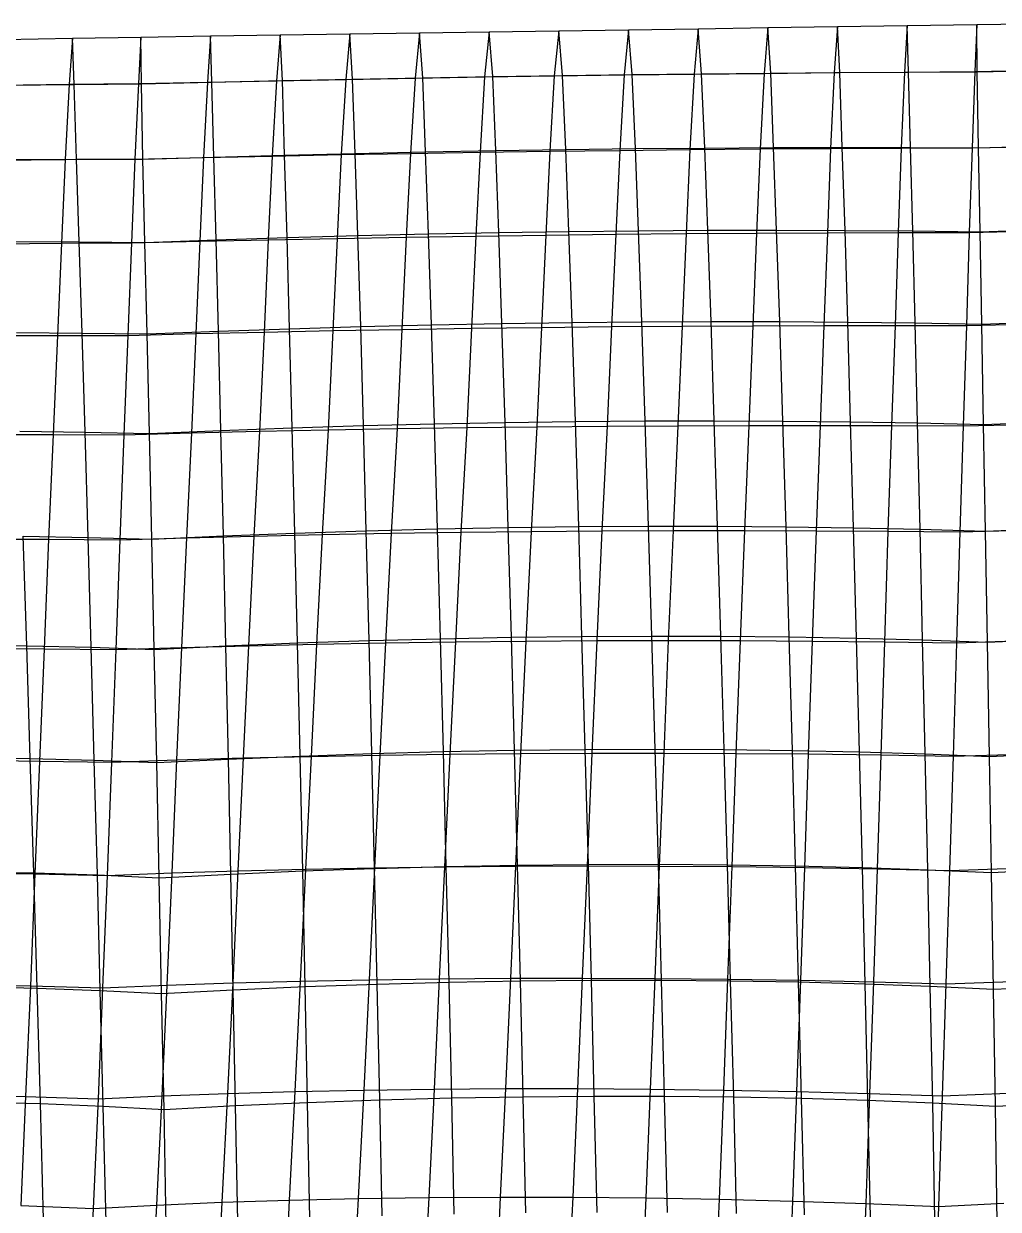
# Model space of a CAD drawing. Extents: x -429 to 429, y -1 to 209.
# Drawn here: x -124.25 to -96.67, y 174.91 to 208.45 of the extents above; entities that cross this region are included whole.
import ezdxf

# ---------------------------------------------------------------- set-up
doc = ezdxf.new("R2010")
doc.units = 0

msp = doc.modelspace()

# ---------------------------------------------------------------- linework, layer by layer
at = {"layer": 'default', "color": 5, "linetype": 'CONTINUOUS'}
for p, q in [((-105.168, 208.311, 10.539), (-103.197, 208.341, 10.13)), ((-103.197, 208.341, 10.13), (-103.301, 207.048, 9.692)), ((-103.197, 208.341, 10.13), (-101.226, 208.37, 9.721)), ((-101.226, 208.37, 9.721), (-101.316, 207.068, 9.343)), ((-101.226, 208.37, 9.721), (-99.254, 208.399, 9.312)), ((-99.254, 208.399, 9.312), (-99.328, 207.085, 9.013)), ((-99.254, 208.399, 9.312), (-97.283, 208.429, 8.902)), ((-97.283, 208.429, 8.902), (-97.337, 207.099, 8.7)), ((-97.283, 208.429, 8.902), (-97.337, 207.099, 8.7)), ((-97.283, 208.429, 8.902), (-95.281, 208.452, 8.579)), ((-124.813, 208.003, 14.804), (-122.875, 208.04, 14.309)), ((-122.875, 208.04, 14.309), (-122.966, 206.737, 14.016)), ((-122.875, 208.04, 14.309), (-120.938, 208.076, 13.814)), ((-120.938, 208.076, 13.814), (-121.006, 206.758, 13.615)), ((-120.938, 208.076, 13.814), (-121.006, 206.758, 13.615)), ((-120.938, 208.076, 13.814), (-118.967, 208.105, 13.405)), ((-118.967, 208.105, 13.405), (-119.055, 206.801, 13.11)), ((-118.967, 208.105, 13.405), (-116.996, 208.135, 12.995)), ((-116.996, 208.135, 12.995), (-117.099, 206.84, 12.621)), ((-116.996, 208.135, 12.995), (-115.024, 208.164, 12.586)), ((-115.024, 208.164, 12.586), (-115.139, 206.878, 12.15)), ((-115.024, 208.164, 12.586), (-113.053, 208.194, 12.177)), ((-113.053, 208.194, 12.177), (-113.175, 206.912, 11.697)), ((-113.053, 208.194, 12.177), (-111.082, 208.223, 11.767)), ((-111.082, 208.223, 11.767), (-111.208, 206.945, 11.261)), ((-111.082, 208.223, 11.767), (-109.111, 208.252, 11.358)), ((-109.111, 208.252, 11.358), (-109.236, 206.974, 10.842)), ((-109.111, 208.252, 11.358), (-107.139, 208.282, 10.949)), ((-107.139, 208.282, 10.949), (-107.261, 207.001, 10.441)), ((-107.139, 208.282, 10.949), (-105.168, 208.311, 10.539)), ((-105.168, 208.311, 10.539), (-105.282, 207.026, 10.058)), ((-111.208, 206.945, 11.261), (-109.236, 206.974, 10.842)), ((-109.236, 206.974, 10.842), (-109.364, 204.843, 10.375)), ((-109.236, 206.974, 10.842), (-107.261, 207.001, 10.441)), ((-107.261, 207.001, 10.441), (-107.385, 204.868, 9.978)), ((-107.261, 207.001, 10.441), (-105.282, 207.026, 10.058)), ((-105.282, 207.026, 10.058), (-105.4, 204.89, 9.61)), ((-105.282, 207.026, 10.058), (-103.301, 207.048, 9.692)), ((-103.301, 207.048, 9.692), (-103.411, 204.908, 9.271)), ((-103.301, 207.048, 9.692), (-101.316, 207.068, 9.343)), ((-101.316, 207.068, 9.343), (-101.416, 204.923, 8.961)), ((-101.316, 207.068, 9.343), (-99.328, 207.085, 9.013)), ((-99.328, 207.085, 9.013), (-99.418, 204.934, 8.679)), ((-99.328, 207.085, 9.013), (-97.337, 207.099, 8.7)), ((-97.337, 207.099, 8.7), (-97.416, 204.941, 8.426)), ((-97.337, 207.099, 8.7), (-97.416, 204.941, 8.426)), ((-97.337, 207.099, 8.7), (-95.352, 207.136, 8.279)), ((-124.923, 206.713, 14.434), (-122.966, 206.737, 14.016)), ((-122.966, 206.737, 14.016), (-123.078, 204.606, 13.689)), ((-122.966, 206.737, 14.016), (-121.006, 206.758, 13.615)), ((-121.006, 206.758, 13.615), (-121.103, 204.62, 13.347)), ((-121.006, 206.758, 13.615), (-121.103, 204.62, 13.347)), ((-121.006, 206.758, 13.615), (-119.055, 206.801, 13.11)), ((-119.055, 206.801, 13.11), (-119.165, 204.666, 12.782)), ((-119.055, 206.801, 13.11), (-117.099, 206.84, 12.621)), ((-117.099, 206.84, 12.621), (-117.219, 204.708, 12.244)), ((-117.099, 206.84, 12.621), (-115.139, 206.878, 12.15)), ((-115.139, 206.878, 12.15), (-115.266, 204.747, 11.734)), ((-115.139, 206.878, 12.15), (-113.175, 206.912, 11.697)), ((-113.175, 206.912, 11.697), (-113.305, 204.783, 11.253)), ((-113.175, 206.912, 11.697), (-111.208, 206.945, 11.261)), ((-111.208, 206.945, 11.261), (-111.338, 204.815, 10.799)), ((-97.416, 204.941, 8.426), (-95.44, 204.982, 7.944)), ((-121.103, 204.62, 13.347), (-119.165, 204.666, 12.782)), ((-119.165, 204.666, 12.782), (-119.271, 202.296, 12.49)), ((-119.165, 204.666, 12.782), (-117.219, 204.708, 12.244)), ((-117.219, 204.708, 12.244), (-117.332, 202.339, 11.913)), ((-117.219, 204.708, 12.244), (-115.266, 204.747, 11.734)), ((-115.266, 204.747, 11.734), (-115.383, 202.378, 11.373)), ((-115.266, 204.747, 11.734), (-113.305, 204.783, 11.253)), ((-113.305, 204.783, 11.253), (-113.425, 202.414, 10.87)), ((-113.305, 204.783, 11.253), (-111.338, 204.815, 10.799)), ((-111.338, 204.815, 10.799), (-111.457, 202.445, 10.403)), ((-111.338, 204.815, 10.799), (-109.364, 204.843, 10.375)), ((-109.364, 204.843, 10.375), (-109.481, 202.472, 9.973)), ((-109.364, 204.843, 10.375), (-107.385, 204.868, 9.978)), ((-107.385, 204.868, 9.978), (-107.498, 202.495, 9.58)), ((-107.385, 204.868, 9.978), (-105.4, 204.89, 9.61)), ((-105.4, 204.89, 9.61), (-105.508, 202.514, 9.224)), ((-105.4, 204.89, 9.61), (-103.411, 204.908, 9.271)), ((-103.411, 204.908, 9.271), (-103.511, 202.529, 8.906)), ((-103.411, 204.908, 9.271), (-101.416, 204.923, 8.961)), ((-101.416, 204.923, 8.961), (-101.51, 202.539, 8.625)), ((-101.416, 204.923, 8.961), (-99.418, 204.934, 8.679)), ((-99.418, 204.934, 8.679), (-99.503, 202.546, 8.382)), ((-99.418, 204.934, 8.679), (-97.416, 204.941, 8.426)), ((-97.416, 204.941, 8.426), (-97.493, 202.549, 8.176)), ((-97.416, 204.941, 8.426), (-97.493, 202.549, 8.176)), ((-125.047, 204.588, 14.058), (-123.078, 204.606, 13.689)), ((-123.078, 204.606, 13.689), (-123.184, 202.24, 13.397)), ((-123.078, 204.606, 13.689), (-121.103, 204.62, 13.347)), ((-121.103, 204.62, 13.347), (-121.199, 202.249, 13.102)), ((-121.103, 204.62, 13.347), (-121.199, 202.249, 13.102)), ((-121.199, 202.249, 13.102), (-119.271, 202.296, 12.49)), ((-119.271, 202.296, 12.49), (-119.384, 199.684, 12.187)), ((-119.271, 202.296, 12.49), (-117.332, 202.339, 11.913)), ((-117.332, 202.339, 11.913), (-117.452, 199.729, 11.577)), ((-117.332, 202.339, 11.913), (-115.383, 202.378, 11.373)), ((-115.383, 202.378, 11.373), (-115.506, 199.769, 11.01)), ((-115.383, 202.378, 11.373), (-113.425, 202.414, 10.87)), ((-113.425, 202.414, 10.87), (-113.549, 199.804, 10.488)), ((-113.425, 202.414, 10.87), (-111.457, 202.445, 10.403)), ((-111.457, 202.445, 10.403), (-111.58, 199.834, 10.009)), ((-111.457, 202.445, 10.403), (-109.481, 202.472, 9.973)), ((-109.481, 202.472, 9.973), (-109.602, 199.86, 9.574)), ((-109.481, 202.472, 9.973), (-107.498, 202.495, 9.58)), ((-107.498, 202.495, 9.58), (-107.614, 199.881, 9.184)), ((-107.498, 202.495, 9.58), (-105.508, 202.514, 9.224)), ((-105.508, 202.514, 9.224), (-105.618, 199.897, 8.839)), ((-105.508, 202.514, 9.224), (-103.511, 202.529, 8.906)), ((-103.511, 202.529, 8.906), (-103.616, 199.908, 8.539)), ((-103.511, 202.529, 8.906), (-101.51, 202.539, 8.625)), ((-101.51, 202.539, 8.625), (-101.607, 199.914, 8.283)), ((-101.51, 202.539, 8.625), (-99.503, 202.546, 8.382)), ((-99.503, 202.546, 8.382), (-99.594, 199.915, 8.073)), ((-99.503, 202.546, 8.382), (-97.493, 202.549, 8.176)), ((-97.493, 202.549, 8.176), (-97.576, 199.911, 7.908)), ((-97.493, 202.549, 8.176), (-97.576, 199.911, 7.908)), ((-97.493, 202.549, 8.176), (-95.526, 202.591, 7.647)), ((-125.163, 202.227, 13.73), (-123.184, 202.24, 13.397)), ((-123.184, 202.24, 13.397), (-123.296, 199.633, 13.095)), ((-123.184, 202.24, 13.397), (-121.199, 202.249, 13.102)), ((-121.199, 202.249, 13.102), (-121.303, 199.635, 12.84)), ((-121.199, 202.249, 13.102), (-121.303, 199.635, 12.84)), ((-97.576, 199.911, 7.908), (-95.617, 199.956, 7.338)), ((-125.284, 199.626, 13.395), (-123.296, 199.633, 13.095)), ((-123.296, 199.633, 13.095), (-123.417, 196.827, 12.77)), ((-123.296, 199.633, 13.095), (-121.303, 199.635, 12.84)), ((-121.303, 199.635, 12.84), (-121.415, 196.823, 12.555)), ((-121.303, 199.635, 12.84), (-121.415, 196.823, 12.555)), ((-121.303, 199.635, 12.84), (-119.384, 199.684, 12.187)), ((-119.384, 199.684, 12.187), (-119.507, 196.874, 11.861)), ((-119.384, 199.684, 12.187), (-117.452, 199.729, 11.577)), ((-117.452, 199.729, 11.577), (-117.581, 196.92, 11.217)), ((-117.452, 199.729, 11.577), (-115.506, 199.769, 11.01)), ((-115.506, 199.769, 11.01), (-115.639, 196.96, 10.624)), ((-115.506, 199.769, 11.01), (-113.549, 199.804, 10.488)), ((-113.549, 199.804, 10.488), (-113.683, 196.995, 10.082)), ((-113.549, 199.804, 10.488), (-111.58, 199.834, 10.009)), ((-111.58, 199.834, 10.009), (-111.713, 197.024, 9.591)), ((-111.58, 199.834, 10.009), (-109.602, 199.86, 9.574)), ((-109.602, 199.86, 9.574), (-109.731, 197.048, 9.152)), ((-109.602, 199.86, 9.574), (-107.614, 199.881, 9.184)), ((-107.614, 199.881, 9.184), (-107.739, 197.066, 8.765)), ((-107.614, 199.881, 9.184), (-105.618, 199.897, 8.839)), ((-105.618, 199.897, 8.839), (-105.737, 197.079, 8.43)), ((-105.618, 199.897, 8.839), (-103.616, 199.908, 8.539)), ((-103.616, 199.908, 8.539), (-103.728, 197.086, 8.147)), ((-103.616, 199.908, 8.539), (-101.607, 199.914, 8.283)), ((-101.607, 199.914, 8.283), (-101.712, 197.088, 7.918)), ((-101.607, 199.914, 8.283), (-99.594, 199.915, 8.073)), ((-99.594, 199.915, 8.073), (-99.691, 197.084, 7.741)), ((-99.594, 199.915, 8.073), (-97.576, 199.911, 7.908)), ((-97.576, 199.911, 7.908), (-97.667, 197.074, 7.617)), ((-97.576, 199.911, 7.908), (-97.667, 197.074, 7.617)), ((-119.507, 196.874, 11.861), (-117.581, 196.92, 11.217)), ((-117.581, 196.92, 11.217), (-117.736, 193.955, 10.782)), ((-117.581, 196.92, 11.217), (-115.639, 196.96, 10.624)), ((-115.639, 196.96, 10.624), (-115.803, 193.998, 10.135)), ((-115.639, 196.96, 10.624), (-113.683, 196.995, 10.082)), ((-113.683, 196.995, 10.082), (-113.849, 194.034, 9.554)), ((-113.683, 196.995, 10.082), (-111.713, 197.024, 9.591)), ((-111.713, 197.024, 9.591), (-111.878, 194.063, 9.039)), ((-111.713, 197.024, 9.591), (-109.731, 197.048, 9.152)), ((-109.731, 197.048, 9.152), (-109.89, 194.085, 8.591)), ((-109.731, 197.048, 9.152), (-107.739, 197.066, 8.765)), ((-107.739, 197.066, 8.765), (-107.889, 194.1, 8.21)), ((-107.739, 197.066, 8.765), (-105.737, 197.079, 8.43)), ((-105.737, 197.079, 8.43), (-105.877, 194.109, 7.896)), ((-105.737, 197.079, 8.43), (-103.728, 197.086, 8.147)), ((-103.728, 197.086, 8.147), (-103.855, 194.11, 7.65)), ((-103.728, 197.086, 8.147), (-101.712, 197.088, 7.918)), ((-101.712, 197.088, 7.918), (-101.827, 194.105, 7.473)), ((-101.712, 197.088, 7.918), (-99.691, 197.084, 7.741)), ((-99.691, 197.084, 7.741), (-99.794, 194.093, 7.364)), ((-99.691, 197.084, 7.741), (-97.667, 197.074, 7.617)), ((-97.667, 197.074, 7.617), (-97.76, 194.074, 7.323)), ((-97.667, 197.074, 7.617), (-97.76, 194.074, 7.323)), ((-97.667, 197.074, 7.617), (-95.716, 197.121, 7.005)), ((-125.413, 196.826, 13.037), (-123.417, 196.827, 12.77)), ((-123.417, 196.827, 12.77), (-123.547, 193.864, 12.4)), ((-123.417, 196.827, 12.77), (-121.415, 196.823, 12.555)), ((-121.415, 196.823, 12.555), (-121.531, 193.849, 12.267)), ((-121.415, 196.823, 12.555), (-121.531, 193.849, 12.267)), ((-121.415, 196.823, 12.555), (-119.507, 196.874, 11.861)), ((-119.507, 196.874, 11.861), (-119.646, 193.905, 11.493)), ((-121.531, 193.849, 12.267), (-119.646, 193.905, 11.493)), ((-119.646, 193.905, 11.493), (-119.785, 190.802, 11.136)), ((-119.646, 193.905, 11.493), (-117.736, 193.955, 10.782)), ((-117.736, 193.955, 10.782), (-117.888, 190.854, 10.369)), ((-117.736, 193.955, 10.782), (-115.803, 193.998, 10.135)), ((-115.803, 193.998, 10.135), (-115.962, 190.899, 9.678)), ((-115.803, 193.998, 10.135), (-113.849, 194.034, 9.554)), ((-113.849, 194.034, 9.554), (-114.01, 190.935, 9.064)), ((-113.849, 194.034, 9.554), (-111.878, 194.063, 9.039)), ((-111.878, 194.063, 9.039), (-112.036, 190.964, 8.529)), ((-111.878, 194.063, 9.039), (-109.89, 194.085, 8.591)), ((-109.89, 194.085, 8.591), (-110.043, 190.984, 8.072)), ((-109.89, 194.085, 8.591), (-107.889, 194.1, 8.21)), ((-107.889, 194.1, 8.21), (-108.033, 190.997, 7.696)), ((-107.889, 194.1, 8.21), (-105.877, 194.109, 7.896)), ((-105.877, 194.109, 7.896), (-106.01, 191.001, 7.4)), ((-105.877, 194.109, 7.896), (-103.855, 194.11, 7.65)), ((-103.855, 194.11, 7.65), (-103.978, 190.998, 7.185)), ((-103.855, 194.11, 7.65), (-101.827, 194.105, 7.473)), ((-101.827, 194.105, 7.473), (-101.939, 190.986, 7.05)), ((-101.827, 194.105, 7.473), (-99.794, 194.093, 7.364)), ((-99.794, 194.093, 7.364), (-99.897, 190.966, 6.998)), ((-99.794, 194.093, 7.364), (-97.76, 194.074, 7.323)), ((-97.76, 194.074, 7.323), (-97.855, 190.939, 7.027)), ((-97.76, 194.074, 7.323), (-97.855, 190.939, 7.027)), ((-97.76, 194.074, 7.323), (-95.828, 194.126, 6.63)), ((-125.558, 193.872, 12.6), (-123.547, 193.864, 12.4)), ((-123.547, 193.864, 12.4), (-123.676, 190.766, 12.042)), ((-123.547, 193.864, 12.4), (-121.531, 193.849, 12.267)), ((-121.531, 193.849, 12.267), (-121.65, 190.742, 11.977)), ((-121.531, 193.849, 12.267), (-121.65, 190.742, 11.977)), ((-117.888, 190.854, 10.369), (-115.962, 190.899, 9.678)), ((-115.962, 190.899, 9.678), (-116.12, 187.723, 9.231)), ((-115.962, 190.899, 9.678), (-114.01, 190.935, 9.064)), ((-114.01, 190.935, 9.064), (-114.17, 187.76, 8.588)), ((-114.01, 190.935, 9.064), (-112.036, 190.964, 8.529)), ((-112.036, 190.964, 8.529), (-112.193, 187.788, 8.034)), ((-112.036, 190.964, 8.529), (-110.043, 190.984, 8.072)), ((-110.043, 190.984, 8.072), (-110.193, 187.807, 7.57)), ((-110.043, 190.984, 8.072), (-108.033, 190.997, 7.696)), ((-108.033, 190.997, 7.696), (-108.174, 187.817, 7.197)), ((-108.033, 190.997, 7.696), (-106.01, 191.001, 7.4)), ((-106.01, 191.001, 7.4), (-106.141, 187.817, 6.917)), ((-106.01, 191.001, 7.4), (-103.978, 190.998, 7.185)), ((-103.978, 190.998, 7.185), (-104.099, 187.808, 6.729)), ((-103.978, 190.998, 7.185), (-101.939, 190.986, 7.05)), ((-101.939, 190.986, 7.05), (-102.05, 187.79, 6.634)), ((-101.939, 190.986, 7.05), (-99.897, 190.966, 6.998)), ((-99.897, 190.966, 6.998), (-100, 187.762, 6.633)), ((-99.897, 190.966, 6.998), (-97.855, 190.939, 7.027)), ((-97.855, 190.939, 7.027), (-97.952, 187.725, 6.725)), ((-97.855, 190.939, 7.027), (-97.952, 187.725, 6.725)), ((-97.855, 190.939, 7.027), (-95.942, 190.996, 6.264)), ((-125.698, 190.782, 12.186), (-123.676, 190.766, 12.042)), ((-123.676, 190.766, 12.042), (-123.805, 187.591, 11.684)), ((-123.676, 190.766, 12.042), (-121.65, 190.742, 11.977)), ((-121.65, 190.742, 11.977), (-121.771, 187.558, 11.682)), ((-121.65, 190.742, 11.977), (-121.771, 187.558, 11.682)), ((-121.65, 190.742, 11.977), (-119.785, 190.802, 11.136)), ((-119.785, 190.802, 11.136), (-119.925, 187.622, 10.78)), ((-119.785, 190.802, 11.136), (-117.888, 190.854, 10.369)), ((-117.888, 190.854, 10.369), (-118.04, 187.677, 9.962)), ((-125.837, 187.615, 11.778), (-123.805, 187.591, 11.684)), ((-123.805, 187.591, 11.684), (-123.934, 184.399, 11.328)), ((-123.805, 187.591, 11.684), (-121.771, 187.558, 11.682)), ((-121.771, 187.558, 11.682), (-121.894, 184.356, 11.379)), ((-121.771, 187.558, 11.682), (-121.894, 184.356, 11.379)), ((-121.771, 187.558, 11.682), (-119.925, 187.622, 10.78)), ((-119.925, 187.622, 10.78), (-120.065, 184.425, 10.426)), ((-119.925, 187.622, 10.78), (-118.04, 187.677, 9.962)), ((-118.04, 187.677, 9.962), (-118.19, 184.483, 9.565)), ((-118.04, 187.677, 9.962), (-116.12, 187.723, 9.231)), ((-116.12, 187.723, 9.231), (-116.275, 184.532, 8.8)), ((-116.12, 187.723, 9.231), (-114.17, 187.76, 8.588)), ((-114.17, 187.76, 8.588), (-114.325, 184.57, 8.131)), ((-114.17, 187.76, 8.588), (-112.193, 187.788, 8.034)), ((-112.193, 187.788, 8.034), (-112.344, 184.597, 7.561)), ((-112.193, 187.788, 8.034), (-110.193, 187.807, 7.57)), ((-110.193, 187.807, 7.57), (-110.338, 184.615, 7.09)), ((-110.193, 187.807, 7.57), (-108.174, 187.817, 7.197)), ((-108.174, 187.817, 7.197), (-108.311, 184.621, 6.721)), ((-108.174, 187.817, 7.197), (-106.141, 187.817, 6.917)), ((-106.141, 187.817, 6.917), (-106.269, 184.617, 6.454)), ((-106.141, 187.817, 6.917), (-104.099, 187.808, 6.729)), ((-104.099, 187.808, 6.729), (-104.217, 184.602, 6.289)), ((-104.099, 187.808, 6.729), (-102.05, 187.79, 6.634)), ((-102.05, 187.79, 6.634), (-102.16, 184.577, 6.228)), ((-102.05, 187.79, 6.634), (-100, 187.762, 6.633)), ((-100, 187.762, 6.633), (-100.103, 184.541, 6.27)), ((-100, 187.762, 6.633), (-97.952, 187.725, 6.725)), ((-97.952, 187.725, 6.725), (-98.051, 184.495, 6.415)), ((-97.952, 187.725, 6.725), (-98.051, 184.495, 6.415)), ((-97.952, 187.725, 6.725), (-96.055, 187.787, 5.902)), ((-118.19, 184.483, 9.565), (-116.275, 184.532, 8.8)), ((-116.275, 184.532, 8.8), (-116.426, 181.363, 8.38)), ((-116.275, 184.532, 8.8), (-114.325, 184.57, 8.131)), ((-114.325, 184.57, 8.131), (-114.476, 181.402, 7.69)), ((-114.325, 184.57, 8.131), (-112.344, 184.597, 7.561)), ((-112.344, 184.597, 7.561), (-112.491, 181.43, 7.107)), ((-112.344, 184.597, 7.561), (-110.338, 184.615, 7.09)), ((-110.338, 184.615, 7.09), (-110.479, 181.445, 6.631)), ((-110.338, 184.615, 7.09), (-108.311, 184.621, 6.721)), ((-108.311, 184.621, 6.721), (-108.444, 181.449, 6.264)), ((-108.311, 184.621, 6.721), (-106.269, 184.617, 6.454)), ((-106.269, 184.617, 6.454), (-106.394, 181.44, 6.007)), ((-106.269, 184.617, 6.454), (-104.217, 184.602, 6.289)), ((-104.217, 184.602, 6.289), (-104.333, 181.419, 5.862)), ((-104.217, 184.602, 6.289), (-102.16, 184.577, 6.228)), ((-102.16, 184.577, 6.228), (-102.269, 181.386, 5.827)), ((-102.16, 184.577, 6.228), (-100.103, 184.541, 6.27)), ((-100.103, 184.541, 6.27), (-100.206, 181.341, 5.905)), ((-100.103, 184.541, 6.27), (-98.051, 184.495, 6.415)), ((-98.051, 184.495, 6.415), (-98.152, 181.285, 6.093)), ((-98.051, 184.495, 6.415), (-98.152, 181.285, 6.093)), ((-98.051, 184.495, 6.415), (-96.169, 184.562, 5.541)), ((-125.975, 184.432, 11.38), (-123.934, 184.399, 11.328)), ((-123.934, 184.399, 11.328), (-124.064, 181.229, 10.97)), ((-123.934, 184.399, 11.328), (-121.894, 184.356, 11.379)), ((-121.894, 184.356, 11.379), (-122.02, 181.174, 11.063)), ((-121.894, 184.356, 11.379), (-122.02, 181.174, 11.063)), ((-121.894, 184.356, 11.379), (-120.065, 184.425, 10.426)), ((-120.065, 184.425, 10.426), (-120.204, 181.249, 10.069)), ((-120.065, 184.425, 10.426), (-118.19, 184.483, 9.565)), ((-118.19, 184.483, 9.565), (-118.338, 181.312, 9.174)), ((-126.112, 181.271, 10.987), (-124.064, 181.229, 10.97)), ((-124.064, 181.229, 10.97), (-124.198, 178.1, 10.594)), ((-124.064, 181.229, 10.97), (-122.02, 181.174, 11.063)), ((-122.02, 181.174, 11.063), (-122.149, 178.032, 10.728)), ((-122.02, 181.174, 11.063), (-122.149, 178.032, 10.728)), ((-122.02, 181.174, 11.063), (-120.204, 181.249, 10.069)), ((-120.204, 181.249, 10.069), (-120.347, 178.115, 9.694)), ((-120.204, 181.249, 10.069), (-118.338, 181.312, 9.174)), ((-118.338, 181.312, 9.174), (-118.488, 178.184, 8.766)), ((-118.338, 181.312, 9.174), (-116.426, 181.363, 8.38)), ((-116.426, 181.363, 8.38), (-116.58, 178.24, 7.945)), ((-116.426, 181.363, 8.38), (-114.476, 181.402, 7.69)), ((-114.476, 181.402, 7.69), (-114.628, 178.282, 7.235)), ((-114.476, 181.402, 7.69), (-112.491, 181.43, 7.107)), ((-112.491, 181.43, 7.107), (-112.64, 178.31, 6.638)), ((-112.491, 181.43, 7.107), (-110.479, 181.445, 6.631)), ((-110.479, 181.445, 6.631), (-110.621, 178.324, 6.157)), ((-110.479, 181.445, 6.631), (-108.444, 181.449, 6.264)), ((-108.444, 181.449, 6.264), (-108.579, 178.324, 5.792)), ((-108.444, 181.449, 6.264), (-106.394, 181.44, 6.007)), ((-106.394, 181.44, 6.007), (-106.52, 178.31, 5.546)), ((-106.394, 181.44, 6.007), (-104.333, 181.419, 5.862)), ((-104.333, 181.419, 5.862), (-104.451, 178.282, 5.418)), ((-104.333, 181.419, 5.862), (-102.269, 181.386, 5.827)), ((-102.269, 181.386, 5.827), (-102.38, 178.24, 5.41)), ((-102.269, 181.386, 5.827), (-100.206, 181.341, 5.905)), ((-100.206, 181.341, 5.905), (-100.313, 178.184, 5.521)), ((-100.206, 181.341, 5.905), (-98.152, 181.285, 6.093)), ((-98.152, 181.285, 6.093), (-98.256, 178.114, 5.751)), ((-98.152, 181.285, 6.093), (-98.256, 178.114, 5.751)), ((-98.152, 181.285, 6.093), (-96.282, 181.357, 5.176)), ((-126.251, 178.154, 10.578), (-124.198, 178.1, 10.594)), ((-120.347, 178.115, 9.694), (-118.488, 178.184, 8.766)), ((-118.488, 178.184, 8.766), (-118.642, 175.105, 8.338)), ((-118.488, 178.184, 8.766), (-116.58, 178.24, 7.945)), ((-116.58, 178.24, 7.945), (-116.736, 175.166, 7.493)), ((-116.58, 178.24, 7.945), (-114.628, 178.282, 7.235)), ((-114.628, 178.282, 7.235), (-114.783, 175.212, 6.766)), ((-114.628, 178.282, 7.235), (-112.64, 178.31, 6.638)), ((-112.64, 178.31, 6.638), (-112.79, 175.241, 6.158)), ((-112.64, 178.31, 6.638), (-110.621, 178.324, 6.157)), ((-110.621, 178.324, 6.157), (-110.765, 175.254, 5.672)), ((-110.621, 178.324, 6.157), (-108.579, 178.324, 5.792)), ((-108.579, 178.324, 5.792), (-108.716, 175.251, 5.309)), ((-108.579, 178.324, 5.792), (-106.52, 178.31, 5.546)), ((-106.52, 178.31, 5.546), (-106.649, 175.23, 5.071)), ((-106.52, 178.31, 5.546), (-104.451, 178.282, 5.418)), ((-104.451, 178.282, 5.418), (-104.573, 175.194, 4.959)), ((-104.451, 178.282, 5.418), (-102.38, 178.24, 5.41)), ((-102.38, 178.24, 5.41), (-102.495, 175.141, 4.973)), ((-102.38, 178.24, 5.41), (-100.313, 178.184, 5.521)), ((-100.313, 178.184, 5.521), (-100.423, 175.072, 5.113)), ((-100.313, 178.184, 5.521), (-98.256, 178.114, 5.751)), ((-98.256, 178.114, 5.751), (-96.397, 178.196, 4.794)), ((-124.198, 178.1, 10.594), (-124.336, 175.017, 10.194)), ((-124.198, 178.1, 10.594), (-122.149, 178.032, 10.728)), ((-122.149, 178.032, 10.728), (-122.285, 174.934, 10.364)), ((-122.149, 178.032, 10.728), (-122.285, 174.934, 10.364)), ((-122.149, 178.032, 10.728), (-120.347, 178.115, 9.694)), ((-120.347, 178.115, 9.694), (-120.494, 175.027, 9.296)), ((-98.256, 178.114, 5.751), (-98.365, 174.988, 5.379)), ((-98.256, 178.114, 5.751), (-98.365, 174.988, 5.379)), ((-120.494, 175.027, 9.296), (-118.642, 175.105, 8.338)), ((-118.642, 175.105, 8.338), (-118.805, 172.054, 7.87)), ((-118.642, 175.105, 8.338), (-116.736, 175.166, 7.493)), ((-116.736, 175.166, 7.493), (-116.901, 172.123, 7.003)), ((-116.736, 175.166, 7.493), (-114.783, 175.212, 6.766)), ((-114.783, 175.212, 6.766), (-114.947, 172.173, 6.257)), ((-114.783, 175.212, 6.766), (-112.79, 175.241, 6.158)), ((-112.79, 175.241, 6.158), (-112.95, 172.204, 5.638)), ((-112.79, 175.241, 6.158), (-110.765, 175.254, 5.672)), ((-110.765, 175.254, 5.672), (-110.918, 172.216, 5.146)), ((-110.765, 175.254, 5.672), (-108.716, 175.251, 5.309)), ((-108.716, 175.251, 5.309), (-108.861, 172.209, 4.785)), ((-108.716, 175.251, 5.309), (-106.649, 175.23, 5.071)), ((-106.649, 175.23, 5.071), (-106.785, 172.182, 4.556)), ((-106.649, 175.23, 5.071), (-104.573, 175.194, 4.959)), ((-104.573, 175.194, 4.959), (-104.701, 172.136, 4.459)), ((-104.573, 175.194, 4.959), (-102.495, 175.141, 4.973)), ((-102.495, 175.141, 4.973), (-102.617, 172.071, 4.495)), ((-102.495, 175.141, 4.973), (-100.423, 175.072, 5.113)), ((-124.336, 175.017, 10.194), (-122.285, 174.934, 10.364)), ((-122.285, 174.934, 10.364), (-122.429, 171.86, 9.959)), ((-122.285, 174.934, 10.364), (-122.429, 171.86, 9.959)), ((-122.285, 174.934, 10.364), (-120.494, 175.027, 9.296)), ((-120.494, 175.027, 9.296), (-120.65, 171.966, 8.857)), ((-100.423, 175.072, 5.113), (-100.541, 171.988, 4.664)), ((-100.423, 175.072, 5.113), (-98.365, 174.988, 5.379)), ((-98.365, 174.988, 5.379), (-98.481, 171.886, 4.966)), ((-98.365, 174.988, 5.379), (-98.481, 171.886, 4.966)), ((-98.365, 174.988, 5.379), (-96.516, 175.08, 4.387))]:
    msp.add_line(p, q, dxfattribs=at)
at = {"layer": 'default', "color": 3, "linetype": 'CONTINUOUS'}
for p, q in [((-105.168, 208.311, 10.539), (-103.197, 208.341, 10.13)), ((-103.197, 208.341, 10.13), (-101.226, 208.37, 9.721)), ((-103.111, 207.057, 10.626), (-103.197, 208.341, 10.13)), ((-101.226, 208.37, 9.721), (-99.254, 208.399, 9.312)), ((-101.157, 207.072, 10.135), (-101.226, 208.37, 9.721)), ((-99.254, 208.399, 9.312), (-97.283, 208.429, 8.902)), ((-99.209, 207.085, 9.622), (-99.254, 208.399, 9.312)), ((-97.283, 208.429, 8.902), (-95.281, 208.452, 8.579)), ((-97.268, 207.093, 9.086), (-97.283, 208.429, 8.902)), ((-97.268, 207.093, 9.086), (-97.283, 208.429, 8.902)), ((-124.813, 208.003, 14.804), (-122.875, 208.04, 14.309)), ((-122.875, 208.04, 14.309), (-120.938, 208.076, 13.814)), ((-122.821, 206.736, 14.614), (-122.875, 208.04, 14.309)), ((-120.938, 208.076, 13.814), (-118.967, 208.105, 13.405)), ((-120.919, 206.752, 13.995), (-120.938, 208.076, 13.814)), ((-120.919, 206.752, 13.995), (-120.938, 208.076, 13.814)), ((-118.967, 208.105, 13.405), (-116.996, 208.135, 12.995)), ((-118.924, 206.8, 13.714), (-118.967, 208.105, 13.405)), ((-116.996, 208.135, 12.995), (-115.024, 208.164, 12.586)), ((-116.932, 206.845, 13.41), (-116.996, 208.135, 12.995)), ((-115.024, 208.164, 12.586), (-113.053, 208.194, 12.177)), ((-114.945, 206.886, 13.082), (-115.024, 208.164, 12.586)), ((-113.053, 208.194, 12.177), (-111.082, 208.223, 11.767)), ((-112.961, 206.923, 12.731), (-113.053, 208.194, 12.177)), ((-111.082, 208.223, 11.767), (-109.111, 208.252, 11.358)), ((-110.981, 206.957, 12.356), (-111.082, 208.223, 11.767)), ((-109.111, 208.252, 11.358), (-107.139, 208.282, 10.949)), ((-109.006, 206.987, 11.958), (-109.111, 208.252, 11.358)), ((-107.139, 208.282, 10.949), (-105.168, 208.311, 10.539)), ((-107.036, 207.014, 11.537), (-107.139, 208.282, 10.949)), ((-105.071, 207.037, 11.093), (-105.168, 208.311, 10.539)), ((-110.981, 206.957, 12.356), (-109.006, 206.987, 11.958)), ((-109.006, 206.987, 11.958), (-107.036, 207.014, 11.537)), ((-108.914, 204.894, 12.559), (-109.006, 206.987, 11.958)), ((-107.036, 207.014, 11.537), (-105.071, 207.037, 11.093)), ((-106.943, 204.918, 12.13), (-107.036, 207.014, 11.537)), ((-105.071, 207.037, 11.093), (-103.111, 207.057, 10.626)), ((-104.981, 204.935, 11.665), (-105.071, 207.037, 11.093)), ((-103.111, 207.057, 10.626), (-101.157, 207.072, 10.135)), ((-103.029, 204.946, 11.162), (-103.111, 207.057, 10.626)), ((-101.157, 207.072, 10.135), (-99.209, 207.085, 9.622)), ((-101.086, 204.95, 10.622), (-101.157, 207.072, 10.135)), ((-99.209, 207.085, 9.622), (-97.268, 207.093, 9.086)), ((-99.154, 204.947, 10.046), (-99.209, 207.085, 9.622)), ((-97.268, 207.093, 9.086), (-95.248, 207.136, 8.893)), ((-97.234, 204.938, 9.433), (-97.268, 207.093, 9.086)), ((-97.234, 204.938, 9.433), (-97.268, 207.093, 9.086)), ((-124.731, 206.717, 15.211), (-122.821, 206.736, 14.614)), ((-122.821, 206.736, 14.614), (-120.919, 206.752, 13.995)), ((-122.755, 204.617, 15.031), (-122.821, 206.736, 14.614)), ((-120.919, 206.752, 13.995), (-118.924, 206.8, 13.714)), ((-120.877, 204.615, 14.336), (-120.919, 206.752, 13.995)), ((-120.877, 204.615, 14.336), (-120.919, 206.752, 13.995)), ((-118.924, 206.8, 13.714), (-116.932, 206.845, 13.41)), ((-118.87, 204.678, 14.134), (-118.924, 206.8, 13.714)), ((-116.932, 206.845, 13.41), (-114.945, 206.886, 13.082)), ((-116.868, 204.734, 13.895), (-116.932, 206.845, 13.41)), ((-114.945, 206.886, 13.082), (-112.961, 206.923, 12.731)), ((-114.87, 204.784, 13.618), (-114.945, 206.886, 13.082)), ((-112.961, 206.923, 12.731), (-110.981, 206.957, 12.356)), ((-112.878, 204.827, 13.302), (-112.961, 206.923, 12.731)), ((-110.893, 204.864, 12.949), (-110.981, 206.957, 12.356)), ((-97.234, 204.938, 9.433), (-95.205, 204.996, 9.32)), ((-120.877, 204.615, 14.336), (-118.87, 204.678, 14.134)), ((-118.87, 204.678, 14.134), (-116.868, 204.734, 13.895)), ((-118.808, 202.338, 14.615), (-118.87, 204.678, 14.134)), ((-116.868, 204.734, 13.895), (-114.87, 204.784, 13.618)), ((-116.798, 202.402, 14.426), (-116.868, 204.734, 13.895)), ((-114.87, 204.784, 13.618), (-112.878, 204.827, 13.302)), ((-114.794, 202.459, 14.188), (-114.87, 204.784, 13.618)), ((-112.878, 204.827, 13.302), (-110.893, 204.864, 12.949)), ((-112.796, 202.506, 13.9), (-112.878, 204.827, 13.302)), ((-110.893, 204.864, 12.949), (-108.914, 204.894, 12.559)), ((-110.806, 202.544, 13.564), (-110.893, 204.864, 12.949)), ((-108.914, 204.894, 12.559), (-106.943, 204.918, 12.13)), ((-108.824, 202.574, 13.178), (-108.914, 204.894, 12.559)), ((-106.943, 204.918, 12.13), (-104.981, 204.935, 11.665)), ((-106.852, 202.595, 12.745), (-106.943, 204.918, 12.13)), ((-104.981, 204.935, 11.665), (-103.029, 204.946, 11.162)), ((-104.892, 202.607, 12.263), (-104.981, 204.935, 11.665)), ((-103.029, 204.946, 11.162), (-101.086, 204.95, 10.622)), ((-102.944, 202.61, 11.733), (-103.029, 204.946, 11.162)), ((-101.086, 204.95, 10.622), (-99.154, 204.947, 10.046)), ((-101.01, 202.604, 11.155), (-101.086, 204.95, 10.622)), ((-99.154, 204.947, 10.046), (-97.234, 204.938, 9.433)), ((-99.091, 202.59, 10.531), (-99.154, 204.947, 10.046)), ((-97.188, 202.566, 9.859), (-97.234, 204.938, 9.433)), ((-97.188, 202.566, 9.859), (-97.234, 204.938, 9.433)), ((-124.646, 204.613, 15.689), (-122.755, 204.617, 15.031)), ((-122.755, 204.617, 15.031), (-120.877, 204.615, 14.336)), ((-122.679, 202.281, 15.507), (-122.755, 204.617, 15.031)), ((-120.821, 202.264, 14.755), (-120.877, 204.615, 14.336)), ((-120.821, 202.264, 14.755), (-120.877, 204.615, 14.336)), ((-104.892, 202.607, 12.263), (-102.944, 202.61, 11.733)), ((-102.944, 202.61, 11.733), (-101.01, 202.604, 11.155)), ((-102.857, 200.024, 12.329), (-102.944, 202.61, 11.733)), ((-97.188, 202.566, 9.859), (-95.156, 202.635, 9.809)), ((-124.555, 202.289, 16.213), (-122.679, 202.281, 15.507)), ((-122.679, 202.281, 15.507), (-120.821, 202.264, 14.755)), ((-122.599, 199.7, 16.017), (-122.679, 202.281, 15.507)), ((-120.821, 202.264, 14.755), (-118.808, 202.338, 14.615)), ((-118.808, 202.338, 14.615), (-116.798, 202.402, 14.426)), ((-118.741, 199.753, 15.13), (-118.808, 202.338, 14.615)), ((-116.798, 202.402, 14.426), (-114.794, 202.459, 14.188)), ((-116.726, 199.823, 14.986), (-116.798, 202.402, 14.426)), ((-114.794, 202.459, 14.188), (-112.796, 202.506, 13.9)), ((-114.716, 199.883, 14.783), (-114.794, 202.459, 14.188)), ((-112.796, 202.506, 13.9), (-110.806, 202.544, 13.564)), ((-112.712, 199.933, 14.521), (-112.796, 202.506, 13.9)), ((-110.806, 202.544, 13.564), (-108.824, 202.574, 13.178)), ((-110.717, 199.972, 14.199), (-110.806, 202.544, 13.564)), ((-108.824, 202.574, 13.178), (-106.852, 202.595, 12.745)), ((-108.732, 200.001, 13.819), (-108.824, 202.574, 13.178)), ((-106.852, 202.595, 12.745), (-104.892, 202.607, 12.263)), ((-106.759, 200.019, 13.38), (-106.852, 202.595, 12.745)), ((-104.801, 200.027, 12.883), (-104.892, 202.607, 12.263)), ((-101.01, 202.604, 11.155), (-99.091, 202.59, 10.531)), ((-100.931, 200.01, 11.717), (-101.01, 202.604, 11.155)), ((-99.091, 202.59, 10.531), (-97.188, 202.566, 9.859)), ((-99.025, 199.986, 11.049), (-99.091, 202.59, 10.531)), ((-97.139, 199.952, 10.325), (-97.188, 202.566, 9.859)), ((-97.139, 199.952, 10.325), (-97.188, 202.566, 9.859)), ((-120.76, 199.673, 15.214), (-120.821, 202.264, 14.755)), ((-120.76, 199.673, 15.214), (-120.821, 202.264, 14.755)), ((-114.716, 199.883, 14.783), (-112.712, 199.933, 14.521)), ((-112.712, 199.933, 14.521), (-110.717, 199.972, 14.199)), ((-112.628, 197.134, 15.156), (-112.712, 199.933, 14.521)), ((-110.717, 199.972, 14.199), (-108.732, 200.001, 13.819)), ((-110.628, 197.173, 14.848), (-110.717, 199.972, 14.199)), ((-108.732, 200.001, 13.819), (-106.759, 200.019, 13.38)), ((-108.64, 197.201, 14.473), (-108.732, 200.001, 13.819)), ((-106.759, 200.019, 13.38), (-104.801, 200.027, 12.883)), ((-106.666, 197.216, 14.029), (-106.759, 200.019, 13.38)), ((-104.801, 200.027, 12.883), (-102.857, 200.024, 12.329)), ((-104.708, 197.219, 13.519), (-104.801, 200.027, 12.883)), ((-102.857, 200.024, 12.329), (-100.931, 200.01, 11.717)), ((-102.769, 197.211, 12.941), (-102.857, 200.024, 12.329)), ((-100.931, 200.01, 11.717), (-99.025, 199.986, 11.049)), ((-100.851, 197.19, 12.298), (-100.931, 200.01, 11.717)), ((-99.025, 199.986, 11.049), (-97.139, 199.952, 10.325)), ((-98.956, 197.157, 11.59), (-99.025, 199.986, 11.049)), ((-97.139, 199.952, 10.325), (-95.104, 200.029, 10.331)), ((-97.087, 197.113, 10.818), (-97.139, 199.952, 10.325)), ((-97.087, 197.113, 10.818), (-97.139, 199.952, 10.325)), ((-124.461, 199.718, 16.765), (-122.599, 199.7, 16.017)), ((-122.599, 199.7, 16.017), (-120.76, 199.673, 15.214)), ((-122.516, 196.896, 16.548), (-122.599, 199.7, 16.017)), ((-120.76, 199.673, 15.214), (-118.741, 199.753, 15.13)), ((-120.696, 196.858, 15.698), (-120.76, 199.673, 15.214)), ((-120.696, 196.858, 15.698), (-120.76, 199.673, 15.214)), ((-118.741, 199.753, 15.13), (-116.726, 199.823, 14.986)), ((-118.674, 196.944, 15.666), (-118.741, 199.753, 15.13)), ((-116.726, 199.823, 14.986), (-114.716, 199.883, 14.783)), ((-116.653, 197.019, 15.565), (-116.726, 199.823, 14.986)), ((-114.637, 197.083, 15.395), (-114.716, 199.883, 14.783)), ((-124.364, 196.923, 17.336), (-122.516, 196.896, 16.548)), ((-120.696, 196.858, 15.698), (-118.674, 196.944, 15.666)), ((-118.674, 196.944, 15.666), (-116.653, 197.019, 15.565)), ((-118.603, 193.959, 16.231), (-118.674, 196.944, 15.666)), ((-116.653, 197.019, 15.565), (-114.637, 197.083, 15.395)), ((-116.579, 194.039, 16.17), (-116.653, 197.019, 15.565)), ((-114.637, 197.083, 15.395), (-112.628, 197.134, 15.156)), ((-114.558, 194.105, 16.03), (-114.637, 197.083, 15.395)), ((-112.628, 197.134, 15.156), (-110.628, 197.173, 14.848)), ((-112.543, 194.158, 15.813), (-112.628, 197.134, 15.156)), ((-110.628, 197.173, 14.848), (-108.64, 197.201, 14.473)), ((-110.539, 194.197, 15.519), (-110.628, 197.173, 14.848)), ((-108.64, 197.201, 14.473), (-106.666, 197.216, 14.029)), ((-108.547, 194.223, 15.147), (-108.64, 197.201, 14.473)), ((-106.666, 197.216, 14.029), (-104.708, 197.219, 13.519)), ((-106.571, 194.236, 14.699), (-106.666, 197.216, 14.029)), ((-104.708, 197.219, 13.519), (-102.769, 197.211, 12.941)), ((-104.614, 194.235, 14.176), (-104.708, 197.219, 13.519)), ((-102.769, 197.211, 12.941), (-100.851, 197.19, 12.298)), ((-102.678, 194.22, 13.577), (-102.769, 197.211, 12.941)), ((-100.851, 197.19, 12.298), (-98.956, 197.157, 11.59)), ((-100.768, 194.192, 12.905), (-100.851, 197.19, 12.298)), ((-98.956, 197.157, 11.59), (-97.087, 197.113, 10.818)), ((-98.885, 194.151, 12.16), (-98.956, 197.157, 11.59)), ((-97.087, 197.113, 10.818), (-95.051, 197.196, 10.876)), ((-97.032, 194.096, 11.343), (-97.087, 197.113, 10.818)), ((-97.032, 194.096, 11.343), (-97.087, 197.113, 10.818)), ((-122.516, 196.896, 16.548), (-120.696, 196.858, 15.698)), ((-122.43, 193.916, 17.108), (-122.516, 196.896, 16.548)), ((-120.628, 193.867, 16.215), (-120.696, 196.858, 15.698)), ((-120.628, 193.867, 16.215), (-120.696, 196.858, 15.698)), ((-110.539, 194.197, 15.519), (-108.547, 194.223, 15.147)), ((-108.547, 194.223, 15.147), (-106.571, 194.236, 14.699)), ((-108.455, 191.116, 15.827), (-108.547, 194.223, 15.147)), ((-106.571, 194.236, 14.699), (-104.614, 194.235, 14.176)), ((-106.477, 191.126, 15.375), (-106.571, 194.236, 14.699)), ((-104.614, 194.235, 14.176), (-102.678, 194.22, 13.577)), ((-104.521, 191.12, 14.84), (-104.614, 194.235, 14.176)), ((-124.265, 193.952, 17.932), (-122.43, 193.916, 17.108)), ((-124.166, 190.853, 18.539), (-124.265, 193.952, 17.932)), ((-122.43, 193.916, 17.108), (-120.628, 193.867, 16.215)), ((-122.343, 190.809, 17.683), (-122.43, 193.916, 17.108)), ((-120.628, 193.867, 16.215), (-118.603, 193.959, 16.231)), ((-118.603, 193.959, 16.231), (-116.579, 194.039, 16.17)), ((-118.532, 190.847, 16.811), (-118.603, 193.959, 16.231)), ((-116.579, 194.039, 16.17), (-114.558, 194.105, 16.03)), ((-116.504, 190.93, 16.785), (-116.579, 194.039, 16.17)), ((-114.558, 194.105, 16.03), (-112.543, 194.158, 15.813)), ((-114.479, 190.999, 16.674), (-114.558, 194.105, 16.03)), ((-112.543, 194.158, 15.813), (-110.539, 194.197, 15.519)), ((-112.46, 191.052, 16.477), (-112.543, 194.158, 15.813)), ((-110.451, 191.092, 16.194), (-110.539, 194.197, 15.519)), ((-102.678, 194.22, 13.577), (-100.768, 194.192, 12.905)), ((-102.588, 191.1, 14.222), (-102.678, 194.22, 13.577)), ((-100.768, 194.192, 12.905), (-98.885, 194.151, 12.16)), ((-100.685, 191.066, 13.523), (-100.768, 194.192, 12.905)), ((-98.885, 194.151, 12.16), (-97.032, 194.096, 11.343)), ((-98.813, 191.016, 12.744), (-98.885, 194.151, 12.16)), ((-97.032, 194.096, 11.343), (-94.995, 194.186, 11.45)), ((-96.976, 190.952, 11.887), (-97.032, 194.096, 11.343)), ((-96.976, 190.952, 11.887), (-97.032, 194.096, 11.343)), ((-120.558, 190.75, 16.75), (-120.628, 193.867, 16.215)), ((-120.558, 190.75, 16.75), (-120.628, 193.867, 16.215)), ((-126.024, 190.883, 19.318), (-124.166, 190.853, 18.539)), ((-118.532, 190.847, 16.811), (-116.504, 190.93, 16.785)), ((-116.504, 190.93, 16.785), (-114.479, 190.999, 16.674)), ((-116.429, 187.732, 17.407), (-116.504, 190.93, 16.785)), ((-114.479, 190.999, 16.674), (-112.46, 191.052, 16.477)), ((-114.4, 187.803, 17.323), (-114.479, 190.999, 16.674)), ((-112.46, 191.052, 16.477), (-110.451, 191.092, 16.194)), ((-112.376, 187.857, 17.146), (-112.46, 191.052, 16.477)), ((-110.451, 191.092, 16.194), (-108.455, 191.116, 15.827)), ((-110.362, 187.896, 16.875), (-110.451, 191.092, 16.194)), ((-108.455, 191.116, 15.827), (-106.477, 191.126, 15.375)), ((-108.363, 187.918, 16.511), (-108.455, 191.116, 15.827)), ((-106.477, 191.126, 15.375), (-104.521, 191.12, 14.84)), ((-106.383, 187.925, 16.055), (-106.477, 191.126, 15.375)), ((-104.521, 191.12, 14.84), (-102.588, 191.1, 14.222)), ((-104.427, 187.916, 15.509), (-104.521, 191.12, 14.84)), ((-102.588, 191.1, 14.222), (-100.685, 191.066, 13.523)), ((-102.498, 187.89, 14.872), (-102.588, 191.1, 14.222)), ((-100.685, 191.066, 13.523), (-98.813, 191.016, 12.744)), ((-100.601, 187.849, 14.148), (-100.685, 191.066, 13.523)), ((-98.813, 191.016, 12.744), (-96.976, 190.952, 11.887)), ((-98.74, 187.792, 13.336), (-98.813, 191.016, 12.744)), ((-96.976, 190.952, 11.887), (-94.939, 191.047, 12.039)), ((-96.919, 187.72, 12.44), (-96.976, 190.952, 11.887)), ((-96.919, 187.72, 12.44), (-96.976, 190.952, 11.887)), ((-124.166, 190.853, 18.539), (-122.343, 190.809, 17.683)), ((-124.066, 187.666, 19.153), (-124.166, 190.853, 18.539)), ((-122.343, 190.809, 17.683), (-120.558, 190.75, 16.75)), ((-122.255, 187.614, 18.265), (-122.343, 190.809, 17.683)), ((-120.558, 190.75, 16.75), (-118.532, 190.847, 16.811)), ((-120.488, 187.546, 17.294), (-120.558, 190.75, 16.75)), ((-120.488, 187.546, 17.294), (-120.558, 190.75, 16.75)), ((-118.46, 187.647, 17.398), (-118.532, 190.847, 16.811)), ((-114.4, 187.803, 17.323), (-112.376, 187.857, 17.146)), ((-112.376, 187.857, 17.146), (-110.362, 187.896, 16.875)), ((-112.294, 184.608, 17.811), (-112.376, 187.857, 17.146)), ((-110.362, 187.896, 16.875), (-108.363, 187.918, 16.511)), ((-110.276, 184.645, 17.551), (-110.362, 187.896, 16.875)), ((-108.363, 187.918, 16.511), (-106.383, 187.925, 16.055)), ((-108.273, 184.666, 17.191), (-108.363, 187.918, 16.511)), ((-106.383, 187.925, 16.055), (-104.427, 187.916, 15.509)), ((-106.291, 184.67, 16.732), (-106.383, 187.925, 16.055)), ((-104.427, 187.916, 15.509), (-102.498, 187.89, 14.872)), ((-104.335, 184.657, 16.174), (-104.427, 187.916, 15.509)), ((-102.498, 187.89, 14.872), (-100.601, 187.849, 14.148)), ((-102.408, 184.627, 15.52), (-102.498, 187.89, 14.872)), ((-125.916, 187.702, 19.957), (-124.066, 187.666, 19.153)), ((-124.066, 187.666, 19.153), (-122.255, 187.614, 18.265)), ((-123.967, 184.425, 19.766), (-124.066, 187.666, 19.153)), ((-122.255, 187.614, 18.265), (-120.488, 187.546, 17.294)), ((-122.168, 184.366, 18.848), (-122.255, 187.614, 18.265)), ((-120.488, 187.546, 17.294), (-118.46, 187.647, 17.398)), ((-120.418, 184.289, 17.841), (-120.488, 187.546, 17.294)), ((-120.418, 184.289, 17.841), (-120.488, 187.546, 17.294)), ((-118.46, 187.647, 17.398), (-116.429, 187.732, 17.407)), ((-118.389, 184.394, 17.986), (-118.46, 187.647, 17.398)), ((-116.429, 187.732, 17.407), (-114.4, 187.803, 17.323)), ((-116.356, 184.482, 18.029), (-116.429, 187.732, 17.407)), ((-114.323, 184.553, 17.971), (-114.4, 187.803, 17.323)), ((-100.601, 187.849, 14.148), (-98.74, 187.792, 13.336)), ((-100.518, 184.579, 14.771), (-100.601, 187.849, 14.148)), ((-98.74, 187.792, 13.336), (-96.919, 187.72, 12.44)), ((-98.667, 184.515, 13.929), (-98.74, 187.792, 13.336)), ((-96.919, 187.72, 12.44), (-94.883, 187.819, 12.635)), ((-96.862, 184.435, 12.996), (-96.919, 187.72, 12.44)), ((-96.862, 184.435, 12.996), (-96.919, 187.72, 12.44)), ((-116.356, 184.482, 18.029), (-114.323, 184.553, 17.971)), ((-114.323, 184.553, 17.971), (-112.294, 184.608, 17.811)), ((-114.249, 181.281, 18.603), (-114.323, 184.553, 17.971)), ((-112.294, 184.608, 17.811), (-110.276, 184.645, 17.551)), ((-112.216, 181.336, 18.461), (-112.294, 184.608, 17.811)), ((-110.276, 184.645, 17.551), (-108.273, 184.666, 17.191)), ((-110.194, 181.372, 18.21), (-110.276, 184.645, 17.551)), ((-108.273, 184.666, 17.191), (-106.291, 184.67, 16.732)), ((-108.188, 181.391, 17.853), (-108.273, 184.666, 17.191)), ((-106.291, 184.67, 16.732), (-104.335, 184.657, 16.174)), ((-106.203, 181.392, 17.391), (-106.291, 184.67, 16.732)), ((-104.335, 184.657, 16.174), (-102.408, 184.627, 15.52)), ((-104.247, 181.375, 16.824), (-104.335, 184.657, 16.174)), ((-102.408, 184.627, 15.52), (-100.518, 184.579, 14.771)), ((-102.323, 181.341, 16.154), (-102.408, 184.627, 15.52)), ((-100.518, 184.579, 14.771), (-98.667, 184.515, 13.929)), ((-100.438, 181.289, 15.383), (-100.518, 184.579, 14.771)), ((-98.667, 184.515, 13.929), (-96.862, 184.435, 12.996)), ((-98.597, 181.219, 14.514), (-98.667, 184.515, 13.929)), ((-96.862, 184.435, 12.996), (-94.827, 184.538, 13.232)), ((-125.81, 184.468, 20.593), (-123.967, 184.425, 19.766)), ((-123.967, 184.425, 19.766), (-122.168, 184.366, 18.848)), ((-123.872, 181.164, 20.367), (-123.967, 184.425, 19.766)), ((-122.168, 184.366, 18.848), (-120.418, 184.289, 17.841)), ((-122.084, 181.098, 19.422), (-122.168, 184.366, 18.848)), ((-120.418, 184.289, 17.841), (-118.389, 184.394, 17.986)), ((-120.349, 181.015, 18.384), (-120.418, 184.289, 17.841)), ((-120.349, 181.015, 18.384), (-120.418, 184.289, 17.841)), ((-118.389, 184.394, 17.986), (-116.356, 184.482, 18.029)), ((-118.321, 181.121, 18.565), (-118.389, 184.394, 17.986)), ((-116.285, 181.21, 18.638), (-116.356, 184.482, 18.029)), ((-96.806, 181.132, 13.549), (-96.862, 184.435, 12.996)), ((-96.806, 181.132, 13.549), (-96.862, 184.435, 12.996)), ((-125.709, 181.213, 21.216), (-123.872, 181.164, 20.367)), ((-123.872, 181.164, 20.367), (-122.084, 181.098, 19.422)), ((-123.779, 177.896, 20.956), (-123.872, 181.164, 20.367)), ((-118.321, 181.121, 18.565), (-116.285, 181.21, 18.638)), ((-116.285, 181.21, 18.638), (-114.249, 181.281, 18.603)), ((-116.218, 177.932, 19.236), (-116.285, 181.21, 18.638)), ((-114.249, 181.281, 18.603), (-112.216, 181.336, 18.461)), ((-114.177, 178.003, 19.225), (-114.249, 181.281, 18.603)), ((-112.216, 181.336, 18.461), (-110.194, 181.372, 18.21)), ((-112.141, 178.057, 19.098), (-112.216, 181.336, 18.461)), ((-110.194, 181.372, 18.21), (-108.188, 181.391, 17.853)), ((-110.114, 178.092, 18.858), (-110.194, 181.372, 18.21)), ((-108.188, 181.391, 17.853), (-106.203, 181.392, 17.391)), ((-108.104, 178.109, 18.504), (-108.188, 181.391, 17.853)), ((-106.203, 181.392, 17.391), (-104.247, 181.375, 16.824)), ((-106.118, 178.107, 18.038), (-106.203, 181.392, 17.391)), ((-104.247, 181.375, 16.824), (-102.323, 181.341, 16.154)), ((-104.16, 178.087, 17.461), (-104.247, 181.375, 16.824)), ((-102.323, 181.341, 16.154), (-100.438, 181.289, 15.383)), ((-102.239, 178.048, 16.776), (-102.323, 181.341, 16.154)), ((-100.438, 181.289, 15.383), (-98.597, 181.219, 14.514)), ((-100.36, 177.991, 15.983), (-100.438, 181.289, 15.383)), ((-98.597, 181.219, 14.514), (-96.806, 181.132, 13.549)), ((-98.529, 177.917, 15.087), (-98.597, 181.219, 14.514)), ((-96.806, 181.132, 13.549), (-94.773, 181.238, 13.821)), ((-122.084, 181.098, 19.422), (-120.349, 181.015, 18.384)), ((-122.001, 177.825, 19.985), (-122.084, 181.098, 19.422)), ((-120.349, 181.015, 18.384), (-118.321, 181.121, 18.565)), ((-120.282, 177.735, 18.916), (-120.349, 181.015, 18.384)), ((-120.282, 177.735, 18.916), (-120.349, 181.015, 18.384)), ((-118.255, 177.842, 19.133), (-118.321, 181.121, 18.565)), ((-96.752, 177.824, 14.089), (-96.806, 181.132, 13.549)), ((-96.752, 177.824, 14.089), (-96.806, 181.132, 13.549)), ((-125.609, 177.95, 21.826), (-123.779, 177.896, 20.956)), ((-123.779, 177.896, 20.956), (-122.001, 177.825, 19.985)), ((-123.69, 174.623, 21.53), (-123.779, 177.896, 20.956)), ((-122.001, 177.825, 19.985), (-120.282, 177.735, 18.916)), ((-121.923, 174.546, 20.534), (-122.001, 177.825, 19.985)), ((-120.282, 177.735, 18.916), (-118.255, 177.842, 19.133)), ((-118.255, 177.842, 19.133), (-116.218, 177.932, 19.236)), ((-118.192, 174.559, 19.687), (-118.255, 177.842, 19.133)), ((-116.218, 177.932, 19.236), (-114.177, 178.003, 19.225)), ((-116.153, 174.648, 19.819), (-116.218, 177.932, 19.236)), ((-114.177, 178.003, 19.225), (-112.141, 178.057, 19.098)), ((-114.11, 174.719, 19.829), (-114.177, 178.003, 19.225)), ((-112.141, 178.057, 19.098), (-110.114, 178.092, 18.858)), ((-112.069, 174.771, 19.719), (-112.141, 178.057, 19.098)), ((-110.114, 178.092, 18.858), (-108.104, 178.109, 18.504)), ((-110.038, 174.805, 19.488), (-110.114, 178.092, 18.858)), ((-108.104, 178.109, 18.504), (-106.118, 178.107, 18.038)), ((-108.025, 174.819, 19.137), (-108.104, 178.109, 18.504)), ((-106.118, 178.107, 18.038), (-104.16, 178.087, 17.461)), ((-106.035, 174.815, 18.667), (-106.118, 178.107, 18.038)), ((-104.16, 178.087, 17.461), (-102.239, 178.048, 16.776)), ((-104.078, 174.791, 18.081), (-104.16, 178.087, 17.461)), ((-102.239, 178.048, 16.776), (-100.36, 177.991, 15.983)), ((-102.158, 174.749, 17.38), (-102.239, 178.048, 16.776)), ((-100.36, 177.991, 15.983), (-98.529, 177.917, 15.087)), ((-100.285, 174.688, 16.567), (-100.36, 177.991, 15.983)), ((-98.529, 177.917, 15.087), (-96.752, 177.824, 14.089)), ((-98.464, 174.609, 15.645), (-98.529, 177.917, 15.087)), ((-96.752, 177.824, 14.089), (-94.721, 177.931, 14.398)), ((-96.701, 174.511, 14.616), (-96.752, 177.824, 14.089)), ((-96.701, 174.511, 14.616), (-96.752, 177.824, 14.089)), ((-120.219, 174.451, 19.435), (-120.282, 177.735, 18.916)), ((-120.219, 174.451, 19.435), (-120.282, 177.735, 18.916))]:
    msp.add_line(p, q, dxfattribs=at)

doc.saveas('drawing.dxf')
